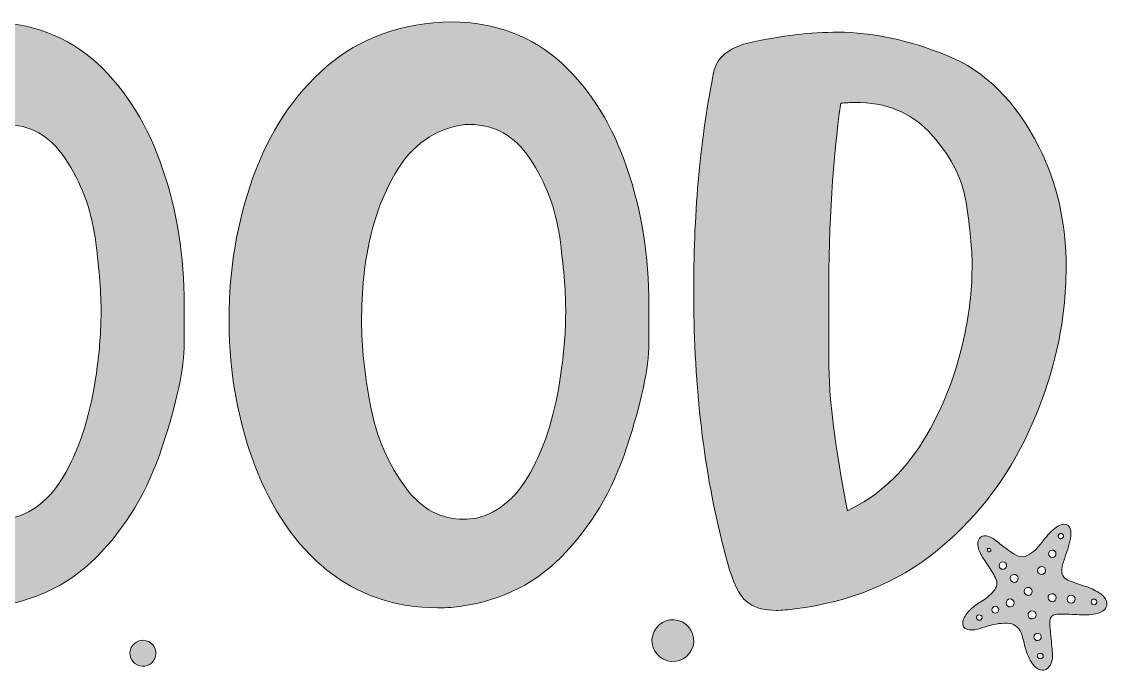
# Model space of a CAD drawing. Header units: inches. Extents: x 43 to 1037, y -884 to -197.
# Drawn here: x 539.8 to 927.8, y -434.2 to -202.7 of the extents above; entities that cross this region are included whole.
import ezdxf

# ---------------------------------------------------------------- set-up
doc = ezdxf.new("R2010")
doc.units = ezdxf.units.IN
doc.header["$MEASUREMENT"] = 0
doc.layers.add('Layer 1', color=7, linetype='Continuous')

# ---------------------------------------------------------------- blocks, each defined once
blk = doc.blocks.new('block 5')
at = {"layer": 'Layer 1', "true_color": 0xffffff}
h = blk.add_hatch(color=7, dxfattribs=at)
h.dxf.hatch_style = 2
edge = h.paths.add_edge_path()
edge.add_spline(control_points=[(522.44, -411.58), (507.26, -411.58), (494.08, -407.05), (482.89, -398.13), (471.71, -389.08), (463.19, -376.69), (457.2, -360.85), (451.21, -345.01), (448.14, -328.1), (448.01, -309.99), (448.01, -309.99), (448.01, -308.4), (448.01, -308.4), (448.01, -290.96), (450.81, -274.18), (456.53, -258.2), (462.26, -242.23), (470.91, -229.04), (482.76, -218.66), (494.61, -208.41), (509.52, -203.08), (527.49, -202.68), (543.21, -202.95), (556.25, -207.88), (566.77, -217.46), (577.16, -227.18), (584.88, -239.7), (590.07, -255.14), (595.26, -270.18), (597.79, -286.43), (597.79, -303.47), (597.79, -303.87), (597.79, -308.4), (597.79, -317.18), (597.79, -326.1), (595.13, -338.35), (589.94, -354.19), (584.74, -370.04), (576.89, -383.09), (566.37, -393.61), (555.85, -404.12), (542.81, -409.98), (527.23, -411.44), (525.63, -411.58), (524.03, -411.58), (522.44, -411.58)], knot_values=[0, 0, 0, 0, 1, 1, 1, 2, 2, 2, 3, 3, 3, 4, 4, 4, 5, 5, 5, 6, 6, 6, 7, 7, 7, 8, 8, 8, 9, 9, 9, 10, 10, 10, 11, 11, 11, 12, 12, 12, 13, 13, 13, 14, 14, 14, 15, 15, 15, 15], degree=3, periodic=1)
edge = h.paths.add_edge_path()
edge.add_spline(control_points=[(507.26, -256.74), (501.27, -266.99), (497.54, -279.24), (496.07, -293.62), (495.54, -298.94), (495.27, -304.27), (495.27, -309.46), (495.27, -318.38), (496.34, -328.36), (498.47, -339.68), (500.6, -350.87), (504.86, -360.72), (511.38, -369.24), (516.84, -376.43), (523.63, -380.02), (531.75, -380.02), (533.22, -380.02), (534.68, -379.89), (536.28, -379.62), (544.67, -377.63), (551.33, -371.63), (556.52, -361.52), (561.71, -351.4), (565.04, -339.42), (566.77, -325.44), (567.7, -318.65), (568.1, -311.86), (568.1, -305.2), (568.1, -298.28), (567.3, -289.62), (565.97, -279.5), (564.51, -269.38), (561.05, -260.06), (555.32, -251.41), (549.86, -243.29), (542.67, -239.3), (533.88, -239.3), (533.88, -239.3), (532.15, -239.3), (532.15, -239.3), (521.5, -240.76), (513.25, -246.49), (507.26, -256.74)], knot_values=[0, 0, 0, 0, 1, 1, 1, 2, 2, 2, 3, 3, 3, 4, 4, 4, 5, 5, 5, 6, 6, 6, 7, 7, 7, 8, 8, 8, 9, 9, 9, 10, 10, 10, 11, 11, 11, 12, 12, 12, 13, 13, 13, 14, 14, 14, 14], degree=3, periodic=1)
h = blk.add_hatch(color=7, dxfattribs=at)
h.dxf.hatch_style = 2
edge = h.paths.add_edge_path()
edge.add_spline(control_points=[(688.22, -411.58), (673.04, -411.58), (659.85, -407.05), (648.67, -398.13), (637.49, -389.08), (628.97, -376.69), (622.98, -360.85), (616.98, -345.01), (613.92, -328.1), (613.79, -309.99), (613.79, -309.99), (613.79, -308.4), (613.79, -308.4), (613.79, -290.96), (616.58, -274.18), (622.31, -258.2), (628.04, -242.23), (636.69, -229.04), (648.54, -218.66), (660.39, -208.41), (675.3, -203.08), (693.27, -202.68), (708.98, -202.95), (722.03, -207.88), (732.55, -217.46), (742.93, -227.18), (750.66, -239.7), (755.85, -255.14), (761.04, -270.18), (763.57, -286.43), (763.57, -303.47), (763.57, -303.87), (763.57, -308.4), (763.57, -317.18), (763.57, -326.1), (760.91, -338.35), (755.72, -354.19), (750.52, -370.04), (742.67, -383.09), (732.15, -393.61), (721.63, -404.12), (708.58, -409.98), (693.01, -411.44), (691.41, -411.58), (689.81, -411.58), (688.22, -411.58)], knot_values=[0, 0, 0, 0, 1, 1, 1, 2, 2, 2, 3, 3, 3, 4, 4, 4, 5, 5, 5, 6, 6, 6, 7, 7, 7, 8, 8, 8, 9, 9, 9, 10, 10, 10, 11, 11, 11, 12, 12, 12, 13, 13, 13, 14, 14, 14, 15, 15, 15, 15], degree=3, periodic=1)
edge = h.paths.add_edge_path()
edge.add_spline(control_points=[(673.04, -256.74), (667.05, -266.99), (663.32, -279.24), (661.85, -293.62), (661.32, -298.94), (661.05, -304.27), (661.05, -309.46), (661.05, -318.38), (662.12, -328.36), (664.25, -339.68), (666.38, -350.87), (670.64, -360.72), (677.16, -369.24), (682.62, -376.43), (689.41, -380.02), (697.53, -380.02), (699, -380.02), (700.46, -379.89), (702.06, -379.62), (710.45, -377.63), (717.11, -371.63), (722.3, -361.52), (727.49, -351.4), (730.82, -339.42), (732.55, -325.44), (733.48, -318.65), (733.88, -311.86), (733.88, -305.2), (733.88, -298.28), (733.08, -289.62), (731.75, -279.5), (730.29, -269.38), (726.83, -260.06), (721.1, -251.41), (715.64, -243.29), (708.45, -239.3), (699.66, -239.3), (699.66, -239.3), (697.93, -239.3), (697.93, -239.3), (687.28, -240.76), (679.03, -246.49), (673.04, -256.74)], knot_values=[0, 0, 0, 0, 1, 1, 1, 2, 2, 2, 3, 3, 3, 4, 4, 4, 5, 5, 5, 6, 6, 6, 7, 7, 7, 8, 8, 8, 9, 9, 9, 10, 10, 10, 11, 11, 11, 12, 12, 12, 13, 13, 13, 14, 14, 14, 14], degree=3, periodic=1)
h = blk.add_hatch(color=7, dxfattribs=at)
h.dxf.hatch_style = 2
edge = h.paths.add_edge_path()
edge.add_spline(control_points=[(808.99, -412.51), (805.13, -412.51), (801.8, -411.71), (799.27, -409.98), (796.61, -408.38), (794.35, -404.39), (792.35, -398), (784.63, -371.24), (780.37, -341.81), (779.7, -309.46), (779.57, -305.47), (779.57, -301.34), (779.57, -297.48), (779.57, -269.65), (781.96, -243.82), (786.89, -219.86), (787.55, -217.33), (789.15, -215.2), (791.55, -213.47), (793.95, -211.87), (796.61, -210.8), (799.4, -210.14), (810.72, -207.61), (821.24, -206.41), (831.09, -206.41), (843.34, -206.41), (856.25, -209.21), (869.83, -214.67), (883.55, -220.12), (894.46, -231.04), (902.72, -247.29), (909.24, -259.93), (912.44, -274.31), (912.44, -290.42), (912.44, -294.95), (912.17, -299.74), (911.64, -304.67), (909.91, -320.51), (905.25, -336.22), (897.66, -351.8), (890.07, -367.38), (879.42, -380.56), (865.84, -391.61), (852.13, -402.66), (835.48, -409.45), (815.65, -411.98), (813.25, -412.24), (810.99, -412.51), (808.99, -412.51)], knot_values=[0, 0, 0, 0, 1, 1, 1, 2, 2, 2, 3, 3, 3, 4, 4, 4, 5, 5, 5, 6, 6, 6, 7, 7, 7, 8, 8, 8, 9, 9, 9, 10, 10, 10, 11, 11, 11, 12, 12, 12, 13, 13, 13, 14, 14, 14, 15, 15, 15, 16, 16, 16, 16], degree=3, periodic=1)
edge = h.paths.add_edge_path()
edge.add_spline(control_points=[(827.76, -300.67), (827.76, -301.47), (827.76, -308.93), (827.76, -322.91), (827.76, -337.02), (830.03, -354.99), (834.42, -376.96), (845.2, -371.9), (854.26, -363.65), (861.45, -352.06), (868.5, -340.48), (873.56, -327.7), (876.36, -313.45), (878.09, -305.2), (878.89, -297.21), (878.89, -289.36), (878.89, -283.76), (878.22, -276.31), (876.76, -267.12), (875.29, -257.94), (870.77, -249.55), (863.31, -241.69), (856.79, -234.9), (848.13, -231.44), (837.08, -231.44), (835.35, -231.44), (833.75, -231.58), (832.02, -231.71), (829.23, -251.41), (827.76, -274.31), (827.76, -300.67)], knot_values=[0, 0, 0, 0, 1, 1, 1, 2, 2, 2, 3, 3, 3, 4, 4, 4, 5, 5, 5, 6, 6, 6, 7, 7, 7, 8, 8, 8, 9, 9, 9, 10, 10, 10, 10], degree=3, periodic=1)
at = {"layer": 'Layer 1', "lineweight": 0}
for points, knots in [([(522.44, -411.58), (507.26, -411.58), (494.08, -407.05), (482.89, -398.13), (471.71, -389.08), (463.19, -376.69), (457.2, -360.85), (451.21, -345.01), (448.14, -328.1), (448.01, -309.99), (448.01, -309.99), (448.01, -308.4), (448.01, -308.4), (448.01, -290.96), (450.81, -274.18), (456.53, -258.2), (462.26, -242.23), (470.91, -229.04), (482.76, -218.66), (494.61, -208.41), (509.52, -203.08), (527.49, -202.68), (543.21, -202.95), (556.25, -207.88), (566.77, -217.46), (577.16, -227.18), (584.88, -239.7), (590.07, -255.14), (595.26, -270.18), (597.79, -286.43), (597.79, -303.47), (597.79, -303.87), (597.79, -308.4), (597.79, -317.18), (597.79, -326.1), (595.13, -338.35), (589.94, -354.19), (584.74, -370.04), (576.89, -383.09), (566.37, -393.61), (555.85, -404.12), (542.81, -409.98), (527.23, -411.44), (525.63, -411.58), (524.03, -411.58), (522.44, -411.58)], [0, 0, 0, 0, 1, 1, 1, 2, 2, 2, 3, 3, 3, 4, 4, 4, 5, 5, 5, 6, 6, 6, 7, 7, 7, 8, 8, 8, 9, 9, 9, 10, 10, 10, 11, 11, 11, 12, 12, 12, 13, 13, 13, 14, 14, 14, 15, 15, 15, 15]), ([(688.22, -411.58), (673.04, -411.58), (659.85, -407.05), (648.67, -398.13), (637.49, -389.08), (628.97, -376.69), (622.98, -360.85), (616.98, -345.01), (613.92, -328.1), (613.79, -309.99), (613.79, -309.99), (613.79, -308.4), (613.79, -308.4), (613.79, -290.96), (616.58, -274.18), (622.31, -258.2), (628.04, -242.23), (636.69, -229.04), (648.54, -218.66), (660.39, -208.41), (675.3, -203.08), (693.27, -202.68), (708.98, -202.95), (722.03, -207.88), (732.55, -217.46), (742.93, -227.18), (750.66, -239.7), (755.85, -255.14), (761.04, -270.18), (763.57, -286.43), (763.57, -303.47), (763.57, -303.87), (763.57, -308.4), (763.57, -317.18), (763.57, -326.1), (760.91, -338.35), (755.72, -354.19), (750.52, -370.04), (742.67, -383.09), (732.15, -393.61), (721.63, -404.12), (708.58, -409.98), (693.01, -411.44), (691.41, -411.58), (689.81, -411.58), (688.22, -411.58)], [0, 0, 0, 0, 1, 1, 1, 2, 2, 2, 3, 3, 3, 4, 4, 4, 5, 5, 5, 6, 6, 6, 7, 7, 7, 8, 8, 8, 9, 9, 9, 10, 10, 10, 11, 11, 11, 12, 12, 12, 13, 13, 13, 14, 14, 14, 15, 15, 15, 15]), ([(808.99, -412.51), (805.13, -412.51), (801.8, -411.71), (799.27, -409.98), (796.61, -408.38), (794.35, -404.39), (792.35, -398), (784.63, -371.24), (780.37, -341.81), (779.7, -309.46), (779.57, -305.47), (779.57, -301.34), (779.57, -297.48), (779.57, -269.65), (781.96, -243.82), (786.89, -219.86), (787.55, -217.33), (789.15, -215.2), (791.55, -213.47), (793.95, -211.87), (796.61, -210.8), (799.4, -210.14), (810.72, -207.61), (821.24, -206.41), (831.09, -206.41), (843.34, -206.41), (856.25, -209.21), (869.83, -214.67), (883.55, -220.12), (894.46, -231.04), (902.72, -247.29), (909.24, -259.93), (912.44, -274.31), (912.44, -290.42), (912.44, -294.95), (912.17, -299.74), (911.64, -304.67), (909.91, -320.51), (905.25, -336.22), (897.66, -351.8), (890.07, -367.38), (879.42, -380.56), (865.84, -391.61), (852.13, -402.66), (835.48, -409.45), (815.65, -411.98), (813.25, -412.24), (810.99, -412.51), (808.99, -412.51)], [0, 0, 0, 0, 1, 1, 1, 2, 2, 2, 3, 3, 3, 4, 4, 4, 5, 5, 5, 6, 6, 6, 7, 7, 7, 8, 8, 8, 9, 9, 9, 10, 10, 10, 11, 11, 11, 12, 12, 12, 13, 13, 13, 14, 14, 14, 15, 15, 15, 16, 16, 16, 16]), ([(827.76, -300.67), (827.76, -301.47), (827.76, -308.93), (827.76, -322.91), (827.76, -337.02), (830.03, -354.99), (834.42, -376.96), (845.2, -371.9), (854.26, -363.65), (861.45, -352.06), (868.5, -340.48), (873.56, -327.7), (876.36, -313.45), (878.09, -305.2), (878.89, -297.21), (878.89, -289.36), (878.89, -283.76), (878.22, -276.31), (876.76, -267.12), (875.29, -257.94), (870.77, -249.55), (863.31, -241.69), (856.79, -234.9), (848.13, -231.44), (837.08, -231.44), (835.35, -231.44), (833.75, -231.58), (832.02, -231.71), (829.23, -251.41), (827.76, -274.31), (827.76, -300.67)], [0, 0, 0, 0, 1, 1, 1, 2, 2, 2, 3, 3, 3, 4, 4, 4, 5, 5, 5, 6, 6, 6, 7, 7, 7, 8, 8, 8, 9, 9, 9, 10, 10, 10, 10]), ([(507.26, -256.74), (501.27, -266.99), (497.54, -279.24), (496.07, -293.62), (495.54, -298.94), (495.27, -304.27), (495.27, -309.46), (495.27, -318.38), (496.34, -328.36), (498.47, -339.68), (500.6, -350.87), (504.86, -360.72), (511.38, -369.24), (516.84, -376.43), (523.63, -380.02), (531.75, -380.02), (533.22, -380.02), (534.68, -379.89), (536.28, -379.62), (544.67, -377.63), (551.33, -371.63), (556.52, -361.52), (561.71, -351.4), (565.04, -339.42), (566.77, -325.44), (567.7, -318.65), (568.1, -311.86), (568.1, -305.2), (568.1, -298.28), (567.3, -289.62), (565.97, -279.5), (564.51, -269.38), (561.05, -260.06), (555.32, -251.41), (549.86, -243.29), (542.67, -239.3), (533.88, -239.3), (533.88, -239.3), (532.15, -239.3), (532.15, -239.3), (521.5, -240.76), (513.25, -246.49), (507.26, -256.74)], [0, 0, 0, 0, 1, 1, 1, 2, 2, 2, 3, 3, 3, 4, 4, 4, 5, 5, 5, 6, 6, 6, 7, 7, 7, 8, 8, 8, 9, 9, 9, 10, 10, 10, 11, 11, 11, 12, 12, 12, 13, 13, 13, 14, 14, 14, 14]), ([(673.04, -256.74), (667.05, -266.99), (663.32, -279.24), (661.85, -293.62), (661.32, -298.94), (661.05, -304.27), (661.05, -309.46), (661.05, -318.38), (662.12, -328.36), (664.25, -339.68), (666.38, -350.87), (670.64, -360.72), (677.16, -369.24), (682.62, -376.43), (689.41, -380.02), (697.53, -380.02), (699, -380.02), (700.46, -379.89), (702.06, -379.62), (710.45, -377.63), (717.11, -371.63), (722.3, -361.52), (727.49, -351.4), (730.82, -339.42), (732.55, -325.44), (733.48, -318.65), (733.88, -311.86), (733.88, -305.2), (733.88, -298.28), (733.08, -289.62), (731.75, -279.5), (730.29, -269.38), (726.83, -260.06), (721.1, -251.41), (715.64, -243.29), (708.45, -239.3), (699.66, -239.3), (699.66, -239.3), (697.93, -239.3), (697.93, -239.3), (687.28, -240.76), (679.03, -246.49), (673.04, -256.74)], [0, 0, 0, 0, 1, 1, 1, 2, 2, 2, 3, 3, 3, 4, 4, 4, 5, 5, 5, 6, 6, 6, 7, 7, 7, 8, 8, 8, 9, 9, 9, 10, 10, 10, 11, 11, 11, 12, 12, 12, 13, 13, 13, 14, 14, 14, 14])]:
    blk.add_open_spline(points, degree=3, knots=knots, dxfattribs=at)
blk = doc.blocks.new('block 4')
at = {"layer": 'Layer 1'}
blk.add_blockref('block 5', (0, 0), dxfattribs=at)

msp = doc.modelspace()

# ---------------------------------------------------------------- hatches: boundary and pattern name
at = {"layer": 'Layer 1', "true_color": 0xffffff}
h = msp.add_hatch(color=7, dxfattribs=at)
h.dxf.hatch_style = 2
edge = h.paths.add_edge_path()
edge.add_spline(control_points=[(911.6, -381.78), (910.65, -381.81), (909.86, -382.22), (909.12, -382.75), (907.24, -384.1), (905.7, -385.77), (904.3, -387.59), (903.42, -388.74), (902.52, -389.91), (901.47, -390.9), (900.64, -391.7), (899.6, -392.3), (898.59, -392.91), (897.59, -393.51), (896.48, -393.54), (895.39, -393.13), (894.74, -392.89), (894.09, -392.62), (893.52, -392.25), (892.53, -391.61), (891.58, -390.9), (890.65, -390.19), (889.43, -389.27), (888.25, -388.31), (887.04, -387.38), (886.15, -386.71), (885.17, -386.17), (884.06, -385.97), (882.6, -385.7), (881.41, -386.41), (881.07, -387.85), (880.91, -388.5), (880.92, -389.23), (881.03, -389.89), (881.14, -390.56), (881.44, -391.21), (881.72, -391.84), (882.44, -393.5), (883.53, -394.94), (884.54, -396.43), (885.5, -397.86), (886.44, -399.32), (887.24, -400.85), (888.15, -402.57), (887.78, -404.24), (886.53, -405.66), (885.25, -407.12), (883.86, -408.47), (882.11, -409.39), (880.44, -410.26), (879.04, -411.51), (877.7, -412.76), (876.68, -413.89), (875.85, -415.06), (875.6, -416.56), (875.35, -418.05), (875.91, -419.01), (877.4, -419.33), (878.19, -419.5), (879.07, -419.54), (879.86, -419.39), (881.14, -419.15), (882.41, -418.76), (883.65, -418.34), (886.17, -417.48), (888.75, -417.03), (891.4, -417.07), (893.8, -417.1), (895.44, -418.34), (896.37, -420.52), (896.64, -421.16), (896.84, -421.83), (897.02, -422.49), (897.32, -423.56), (897.54, -424.65), (897.85, -425.71), (898.44, -427.78), (899.18, -429.79), (900.42, -431.58), (900.99, -432.41), (901.71, -433.01), (902.62, -433.42), (904.32, -434.19), (905.75, -433.76), (906.69, -432.13), (907.28, -431.09), (907.59, -429.94), (907.58, -428.75), (907.57, -427.65), (907.47, -426.54), (907.37, -425.44), (907.14, -422.96), (906.87, -420.48), (906.65, -417.99), (906.59, -417.38), (906.61, -416.75), (906.65, -416.13), (906.71, -414.93), (907.38, -414.19), (908.53, -413.97), (909.27, -413.83), (910.05, -413.78), (910.8, -413.8), (913.22, -413.87), (915.65, -414.01), (918.07, -414.08), (920.22, -414.14), (922.38, -414.07), (924.42, -413.3), (927.25, -412.24), (927.83, -409.82), (925.82, -407.56), (925.55, -407.26), (925.23, -406.97), (924.9, -406.73), (924.28, -406.29), (923.64, -405.88), (922.98, -405.49), (921.3, -404.49), (919.43, -403.97), (917.58, -403.37), (916.07, -402.88), (914.59, -402.3), (913.11, -401.71), (911.29, -400.99), (910.73, -399.52), (910.9, -397.69), (910.97, -397), (911.14, -396.32), (911.33, -395.66), (911.54, -394.93), (911.84, -394.23), (912.08, -393.5), (912.91, -391.01), (913.88, -388.55), (914.08, -385.89), (914.13, -385.14), (914.13, -384.36), (913.99, -383.62), (913.75, -382.37), (912.87, -381.76), (911.6, -381.78)], knot_values=[0, 0, 0, 0, 1, 1, 1, 2, 2, 2, 3, 3, 3, 4, 4, 4, 5, 5, 5, 6, 6, 6, 7, 7, 7, 8, 8, 8, 9, 9, 9, 10, 10, 10, 11, 11, 11, 12, 12, 12, 13, 13, 13, 14, 14, 14, 15, 15, 15, 16, 16, 16, 17, 17, 17, 18, 18, 18, 19, 19, 19, 20, 20, 20, 21, 21, 21, 22, 22, 22, 23, 23, 23, 24, 24, 24, 25, 25, 25, 26, 26, 26, 27, 27, 27, 28, 28, 28, 29, 29, 29, 30, 30, 30, 31, 31, 31, 32, 32, 32, 33, 33, 33, 34, 34, 34, 35, 35, 35, 36, 36, 36, 37, 37, 37, 38, 38, 38, 39, 39, 39, 40, 40, 40, 41, 41, 41, 42, 42, 42, 43, 43, 43, 44, 44, 44, 45, 45, 45, 46, 46, 46, 47, 47, 47, 47], degree=3, periodic=1)
edge = h.paths.add_edge_path()
edge.add_spline(control_points=[(882.18, -415.74), (881.79, -416.14), (881.14, -416.15), (880.73, -415.76), (880.39, -415.45), (880.34, -414.82), (880.62, -414.49), (880.96, -414.08), (881.63, -414.01), (882.09, -414.32), (882.52, -414.62), (882.56, -415.34), (882.18, -415.74)], knot_values=[0, 0, 0, 0, 1, 1, 1, 2, 2, 2, 3, 3, 3, 4, 4, 4, 4], degree=3, periodic=1)
edge = h.paths.add_edge_path()
edge.add_spline(control_points=[(904.04, -429.42), (903.63, -429.86), (902.87, -429.84), (902.41, -429.39), (902.06, -429.05), (902.06, -428.47), (902.4, -428.11), (902.84, -427.66), (903.6, -427.67), (904.03, -428.12), (904.35, -428.46), (904.36, -429.09), (904.04, -429.42)], knot_values=[0, 0, 0, 0, 1, 1, 1, 2, 2, 2, 3, 3, 3, 4, 4, 4, 4], degree=3, periodic=1)
edge = h.paths.add_edge_path()
edge.add_spline(control_points=[(888.05, -413.1), (887.59, -413.59), (886.82, -413.62), (886.33, -413.16), (885.84, -412.7), (885.81, -411.93), (886.27, -411.44), (886.73, -410.95), (887.5, -410.92), (887.99, -411.38), (888.48, -411.84), (888.51, -412.61), (888.05, -413.1)], knot_values=[0, 0, 0, 0, 1, 1, 1, 2, 2, 2, 3, 3, 3, 4, 4, 4, 4], degree=3, periodic=1)
edge = h.paths.add_edge_path()
edge.add_spline(control_points=[(903.21, -422.86), (902.72, -423.38), (901.89, -423.41), (901.37, -422.92), (900.84, -422.42), (900.82, -421.6), (901.31, -421.07), (901.8, -420.55), (902.63, -420.52), (903.15, -421.01), (903.68, -421.51), (903.7, -422.33), (903.21, -422.86)], knot_values=[0, 0, 0, 0, 1, 1, 1, 2, 2, 2, 3, 3, 3, 4, 4, 4, 4], degree=3, periodic=1)
edge = h.paths.add_edge_path()
edge.add_spline(control_points=[(891.5, -410.89), (890.92, -410.35), (890.89, -409.45), (891.44, -408.87), (891.98, -408.29), (892.89, -408.26), (893.46, -408.81), (894.04, -409.35), (894.07, -410.25), (893.53, -410.83), (892.98, -411.41), (892.08, -411.44), (891.5, -410.89)], knot_values=[0, 0, 0, 0, 1, 1, 1, 2, 2, 2, 3, 3, 3, 4, 4, 4, 4], degree=3, periodic=1)
edge = h.paths.add_edge_path()
edge.add_spline(control_points=[(901.34, -415.1), (900.8, -415.67), (899.89, -415.7), (899.31, -415.16), (898.74, -414.62), (898.71, -413.71), (899.25, -413.13), (899.79, -412.56), (900.7, -412.53), (901.28, -413.07), (901.85, -413.61), (901.88, -414.52), (901.34, -415.1)], knot_values=[0, 0, 0, 0, 1, 1, 1, 2, 2, 2, 3, 3, 3, 4, 4, 4, 4], degree=3, periodic=1)
edge = h.paths.add_edge_path()
edge.add_spline(control_points=[(884.49, -391.43), (884.34, -391.2), (884.39, -390.83), (884.32, -390.34), (884.81, -390.43), (885.18, -390.4), (885.4, -390.56), (885.7, -390.79), (885.7, -391.18), (885.39, -391.46), (885.1, -391.72), (884.71, -391.75), (884.49, -391.43)], knot_values=[0, 0, 0, 0, 1, 1, 1, 2, 2, 2, 3, 3, 3, 4, 4, 4, 4], degree=3, periodic=1)
edge = h.paths.add_edge_path()
edge.add_spline(control_points=[(899.92, -406.72), (899.38, -407.29), (898.47, -407.32), (897.89, -406.78), (897.32, -406.24), (897.29, -405.33), (897.83, -404.75), (898.37, -404.18), (899.28, -404.15), (899.85, -404.69), (900.43, -405.23), (900.46, -406.14), (899.92, -406.72)], knot_values=[0, 0, 0, 0, 1, 1, 1, 2, 2, 2, 3, 3, 3, 4, 4, 4, 4], degree=3, periodic=1)
edge = h.paths.add_edge_path()
edge.add_spline(control_points=[(894.97, -402.06), (894.42, -402.64), (893.52, -402.67), (892.94, -402.13), (892.36, -401.59), (892.34, -400.68), (892.88, -400.1), (893.42, -399.53), (894.33, -399.5), (894.9, -400.04), (895.48, -400.58), (895.51, -401.49), (894.97, -402.06)], knot_values=[0, 0, 0, 0, 1, 1, 1, 2, 2, 2, 3, 3, 3, 4, 4, 4, 4], degree=3, periodic=1)
edge = h.paths.add_edge_path()
edge.add_spline(control_points=[(890.86, -397.43), (890.35, -397.97), (889.5, -398), (888.96, -397.49), (888.43, -396.98), (888.4, -396.14), (888.9, -395.6), (889.41, -395.06), (890.26, -395.03), (890.8, -395.54), (891.34, -396.04), (891.36, -396.89), (890.86, -397.43)], knot_values=[0, 0, 0, 0, 1, 1, 1, 2, 2, 2, 3, 3, 3, 4, 4, 4, 4], degree=3, periodic=1)
edge = h.paths.add_edge_path()
edge.add_spline(control_points=[(908.48, -408.96), (907.94, -409.53), (907.03, -409.56), (906.45, -409.02), (905.88, -408.48), (905.85, -407.57), (906.39, -407), (906.93, -406.42), (907.84, -406.39), (908.42, -406.93), (908.99, -407.47), (909.02, -408.38), (908.48, -408.96)], knot_values=[0, 0, 0, 0, 1, 1, 1, 2, 2, 2, 3, 3, 3, 4, 4, 4, 4], degree=3, periodic=1)
edge = h.paths.add_edge_path()
edge.add_spline(control_points=[(915.29, -409.47), (914.75, -410.05), (913.84, -410.07), (913.26, -409.53), (912.69, -408.99), (912.66, -408.08), (913.2, -407.51), (913.74, -406.93), (914.65, -406.9), (915.22, -407.44), (915.8, -407.99), (915.83, -408.89), (915.29, -409.47)], knot_values=[0, 0, 0, 0, 1, 1, 1, 2, 2, 2, 3, 3, 3, 4, 4, 4, 4], degree=3, periodic=1)
edge = h.paths.add_edge_path()
edge.add_spline(control_points=[(904.75, -399.27), (904.21, -399.85), (903.3, -399.87), (902.73, -399.33), (902.15, -398.79), (902.12, -397.88), (902.66, -397.31), (903.2, -396.73), (904.11, -396.7), (904.69, -397.24), (905.26, -397.79), (905.29, -398.69), (904.75, -399.27)], knot_values=[0, 0, 0, 0, 1, 1, 1, 2, 2, 2, 3, 3, 3, 4, 4, 4, 4], degree=3, periodic=1)
edge = h.paths.add_edge_path()
edge.add_spline(control_points=[(921.66, -408.78), (921.98, -408.41), (922.58, -408.34), (922.97, -408.63), (923.43, -408.98), (923.53, -409.64), (923.2, -410.1), (922.89, -410.54), (922.16, -410.62), (921.74, -410.26), (921.32, -409.89), (921.28, -409.21), (921.66, -408.78)], knot_values=[0, 0, 0, 0, 1, 1, 1, 2, 2, 2, 3, 3, 3, 4, 4, 4, 4], degree=3, periodic=1)
edge = h.paths.add_edge_path()
edge.add_spline(control_points=[(908.47, -393.24), (907.96, -393.78), (907.11, -393.81), (906.57, -393.3), (906.04, -392.8), (906.01, -391.95), (906.51, -391.41), (907.02, -390.87), (907.87, -390.85), (908.41, -391.35), (908.94, -391.86), (908.97, -392.71), (908.47, -393.24)], knot_values=[0, 0, 0, 0, 1, 1, 1, 2, 2, 2, 3, 3, 3, 4, 4, 4, 4], degree=3, periodic=1)
edge = h.paths.add_edge_path()
edge.add_spline(control_points=[(911.3, -386.56), (911.01, -386.97), (910.48, -387.08), (910.06, -386.81), (909.56, -386.49), (909.46, -385.85), (909.83, -385.41), (910.15, -385.04), (910.7, -384.99), (911.09, -385.3), (911.5, -385.62), (911.59, -386.15), (911.3, -386.56)], knot_values=[0, 0, 0, 0, 1, 1, 1, 2, 2, 2, 3, 3, 3, 4, 4, 4, 4], degree=3, periodic=1)
h = msp.add_hatch(color=7, dxfattribs=at)
h.dxf.hatch_style = 2
edge = h.paths.add_edge_path()
edge.add_spline(control_points=[(774.04, -416.07), (778.02, -417.14), (780.38, -421.22), (779.31, -425.2), (778.25, -429.17), (774.16, -431.53), (770.19, -430.47), (766.21, -429.4), (763.85, -425.32), (764.92, -421.34), (765.98, -417.37), (770.07, -415.01), (774.04, -416.07)], knot_values=[0, 0, 0, 0, 1, 1, 1, 2, 2, 2, 3, 3, 3, 4, 4, 4, 4], degree=3, periodic=1)
h = msp.add_hatch(color=7, dxfattribs=at)
h.dxf.hatch_style = 2
edge = h.paths.add_edge_path()
edge.add_spline(control_points=[(584.23, -423.32), (586.69, -423.98), (588.16, -426.51), (587.5, -428.97), (586.84, -431.44), (584.3, -432.9), (581.84, -432.24), (579.37, -431.58), (577.91, -429.05), (578.57, -426.58), (579.23, -424.12), (581.76, -422.66), (584.23, -423.32)], knot_values=[0, 0, 0, 0, 1, 1, 1, 2, 2, 2, 3, 3, 3, 4, 4, 4, 4], degree=3, periodic=1)

# ---------------------------------------------------------------- linework, layer by layer
at = {"layer": 'Layer 1', "lineweight": 0}
for points, knots in [([(911.6, -381.78), (910.65, -381.81), (909.86, -382.22), (909.12, -382.75), (907.24, -384.1), (905.7, -385.77), (904.3, -387.59), (903.42, -388.74), (902.52, -389.91), (901.47, -390.9), (900.64, -391.7), (899.6, -392.3), (898.59, -392.91), (897.59, -393.51), (896.48, -393.54), (895.39, -393.13), (894.74, -392.89), (894.09, -392.62), (893.52, -392.25), (892.53, -391.61), (891.58, -390.9), (890.65, -390.19), (889.43, -389.27), (888.25, -388.31), (887.04, -387.38), (886.15, -386.71), (885.17, -386.17), (884.06, -385.97), (882.6, -385.7), (881.41, -386.41), (881.07, -387.85), (880.91, -388.5), (880.92, -389.23), (881.03, -389.89), (881.14, -390.56), (881.44, -391.21), (881.72, -391.84), (882.44, -393.5), (883.53, -394.94), (884.54, -396.43), (885.5, -397.86), (886.44, -399.32), (887.24, -400.85), (888.15, -402.57), (887.78, -404.24), (886.53, -405.66), (885.25, -407.12), (883.86, -408.47), (882.11, -409.39), (880.44, -410.26), (879.04, -411.51), (877.7, -412.76), (876.68, -413.89), (875.85, -415.06), (875.6, -416.56), (875.35, -418.05), (875.91, -419.01), (877.4, -419.33), (878.19, -419.5), (879.07, -419.54), (879.86, -419.39), (881.14, -419.15), (882.41, -418.76), (883.65, -418.34), (886.17, -417.48), (888.75, -417.03), (891.4, -417.07), (893.8, -417.1), (895.44, -418.34), (896.37, -420.52), (896.64, -421.16), (896.84, -421.83), (897.02, -422.49), (897.32, -423.56), (897.54, -424.65), (897.85, -425.71), (898.44, -427.78), (899.18, -429.79), (900.42, -431.58), (900.99, -432.41), (901.71, -433.01), (902.62, -433.42), (904.32, -434.19), (905.75, -433.76), (906.69, -432.13), (907.28, -431.09), (907.59, -429.94), (907.58, -428.75), (907.57, -427.65), (907.47, -426.54), (907.37, -425.44), (907.14, -422.96), (906.87, -420.48), (906.65, -417.99), (906.59, -417.38), (906.61, -416.75), (906.65, -416.13), (906.71, -414.93), (907.38, -414.19), (908.53, -413.97), (909.27, -413.83), (910.05, -413.78), (910.8, -413.8), (913.22, -413.87), (915.65, -414.01), (918.07, -414.08), (920.22, -414.14), (922.38, -414.07), (924.42, -413.3), (927.25, -412.24), (927.83, -409.82), (925.82, -407.56), (925.55, -407.26), (925.23, -406.97), (924.9, -406.73), (924.28, -406.29), (923.64, -405.88), (922.98, -405.49), (921.3, -404.49), (919.43, -403.97), (917.58, -403.37), (916.07, -402.88), (914.59, -402.3), (913.11, -401.71), (911.29, -400.99), (910.73, -399.52), (910.9, -397.69), (910.97, -397), (911.14, -396.32), (911.33, -395.66), (911.54, -394.93), (911.84, -394.23), (912.08, -393.5), (912.91, -391.01), (913.88, -388.55), (914.08, -385.89), (914.13, -385.14), (914.13, -384.36), (913.99, -383.62), (913.75, -382.37), (912.87, -381.76), (911.6, -381.78)], [0, 0, 0, 0, 1, 1, 1, 2, 2, 2, 3, 3, 3, 4, 4, 4, 5, 5, 5, 6, 6, 6, 7, 7, 7, 8, 8, 8, 9, 9, 9, 10, 10, 10, 11, 11, 11, 12, 12, 12, 13, 13, 13, 14, 14, 14, 15, 15, 15, 16, 16, 16, 17, 17, 17, 18, 18, 18, 19, 19, 19, 20, 20, 20, 21, 21, 21, 22, 22, 22, 23, 23, 23, 24, 24, 24, 25, 25, 25, 26, 26, 26, 27, 27, 27, 28, 28, 28, 29, 29, 29, 30, 30, 30, 31, 31, 31, 32, 32, 32, 33, 33, 33, 34, 34, 34, 35, 35, 35, 36, 36, 36, 37, 37, 37, 38, 38, 38, 39, 39, 39, 40, 40, 40, 41, 41, 41, 42, 42, 42, 43, 43, 43, 44, 44, 44, 45, 45, 45, 46, 46, 46, 47, 47, 47, 47]), ([(911.3, -386.56), (911.01, -386.97), (910.48, -387.08), (910.06, -386.81), (909.56, -386.49), (909.46, -385.85), (909.83, -385.41), (910.15, -385.04), (910.7, -384.99), (911.09, -385.3), (911.5, -385.62), (911.59, -386.15), (911.3, -386.56)], [0, 0, 0, 0, 1, 1, 1, 2, 2, 2, 3, 3, 3, 4, 4, 4, 4]), ([(884.49, -391.43), (884.34, -391.2), (884.39, -390.83), (884.32, -390.34), (884.81, -390.43), (885.18, -390.4), (885.4, -390.56), (885.7, -390.79), (885.7, -391.18), (885.39, -391.46), (885.1, -391.72), (884.71, -391.75), (884.49, -391.43)], [0, 0, 0, 0, 1, 1, 1, 2, 2, 2, 3, 3, 3, 4, 4, 4, 4]), ([(908.47, -393.24), (907.96, -393.78), (907.11, -393.81), (906.57, -393.3), (906.04, -392.8), (906.01, -391.95), (906.51, -391.41), (907.02, -390.87), (907.87, -390.85), (908.41, -391.35), (908.94, -391.86), (908.97, -392.71), (908.47, -393.24)], [0, 0, 0, 0, 1, 1, 1, 2, 2, 2, 3, 3, 3, 4, 4, 4, 4]), ([(890.86, -397.43), (890.35, -397.97), (889.5, -398), (888.96, -397.49), (888.43, -396.98), (888.4, -396.14), (888.9, -395.6), (889.41, -395.06), (890.26, -395.03), (890.8, -395.54), (891.34, -396.04), (891.36, -396.89), (890.86, -397.43)], [0, 0, 0, 0, 1, 1, 1, 2, 2, 2, 3, 3, 3, 4, 4, 4, 4]), ([(894.97, -402.06), (894.42, -402.64), (893.52, -402.67), (892.94, -402.13), (892.36, -401.59), (892.34, -400.68), (892.88, -400.1), (893.42, -399.53), (894.33, -399.5), (894.9, -400.04), (895.48, -400.58), (895.51, -401.49), (894.97, -402.06)], [0, 0, 0, 0, 1, 1, 1, 2, 2, 2, 3, 3, 3, 4, 4, 4, 4]), ([(904.75, -399.27), (904.21, -399.85), (903.3, -399.87), (902.73, -399.33), (902.15, -398.79), (902.12, -397.88), (902.66, -397.31), (903.2, -396.73), (904.11, -396.7), (904.69, -397.24), (905.26, -397.79), (905.29, -398.69), (904.75, -399.27)], [0, 0, 0, 0, 1, 1, 1, 2, 2, 2, 3, 3, 3, 4, 4, 4, 4]), ([(899.92, -406.72), (899.38, -407.29), (898.47, -407.32), (897.89, -406.78), (897.32, -406.24), (897.29, -405.33), (897.83, -404.75), (898.37, -404.18), (899.28, -404.15), (899.85, -404.69), (900.43, -405.23), (900.46, -406.14), (899.92, -406.72)], [0, 0, 0, 0, 1, 1, 1, 2, 2, 2, 3, 3, 3, 4, 4, 4, 4]), ([(908.48, -408.96), (907.94, -409.53), (907.03, -409.56), (906.45, -409.02), (905.88, -408.48), (905.85, -407.57), (906.39, -407), (906.93, -406.42), (907.84, -406.39), (908.42, -406.93), (908.99, -407.47), (909.02, -408.38), (908.48, -408.96)], [0, 0, 0, 0, 1, 1, 1, 2, 2, 2, 3, 3, 3, 4, 4, 4, 4]), ([(915.29, -409.47), (914.75, -410.05), (913.84, -410.07), (913.26, -409.53), (912.69, -408.99), (912.66, -408.08), (913.2, -407.51), (913.74, -406.93), (914.65, -406.9), (915.22, -407.44), (915.8, -407.99), (915.83, -408.89), (915.29, -409.47)], [0, 0, 0, 0, 1, 1, 1, 2, 2, 2, 3, 3, 3, 4, 4, 4, 4]), ([(888.05, -413.1), (887.59, -413.59), (886.82, -413.62), (886.33, -413.16), (885.84, -412.7), (885.81, -411.93), (886.27, -411.44), (886.73, -410.95), (887.5, -410.92), (887.99, -411.38), (888.48, -411.84), (888.51, -412.61), (888.05, -413.1)], [0, 0, 0, 0, 1, 1, 1, 2, 2, 2, 3, 3, 3, 4, 4, 4, 4]), ([(891.5, -410.89), (890.92, -410.35), (890.89, -409.45), (891.44, -408.87), (891.98, -408.29), (892.89, -408.26), (893.46, -408.81), (894.04, -409.35), (894.07, -410.25), (893.53, -410.83), (892.98, -411.41), (892.08, -411.44), (891.5, -410.89)], [0, 0, 0, 0, 1, 1, 1, 2, 2, 2, 3, 3, 3, 4, 4, 4, 4]), ([(921.66, -408.78), (921.98, -408.41), (922.58, -408.34), (922.97, -408.63), (923.43, -408.98), (923.53, -409.64), (923.2, -410.1), (922.89, -410.54), (922.16, -410.62), (921.74, -410.26), (921.32, -409.89), (921.28, -409.21), (921.66, -408.78)], [0, 0, 0, 0, 1, 1, 1, 2, 2, 2, 3, 3, 3, 4, 4, 4, 4]), ([(774.04, -416.07), (778.02, -417.14), (780.38, -421.22), (779.31, -425.2), (778.25, -429.17), (774.16, -431.53), (770.19, -430.47), (766.21, -429.4), (763.85, -425.32), (764.92, -421.34), (765.98, -417.37), (770.07, -415.01), (774.04, -416.07)], [0, 0, 0, 0, 1, 1, 1, 2, 2, 2, 3, 3, 3, 4, 4, 4, 4]), ([(882.18, -415.74), (881.79, -416.14), (881.14, -416.15), (880.73, -415.76), (880.39, -415.45), (880.34, -414.82), (880.62, -414.49), (880.96, -414.08), (881.63, -414.01), (882.09, -414.32), (882.52, -414.62), (882.56, -415.34), (882.18, -415.74)], [0, 0, 0, 0, 1, 1, 1, 2, 2, 2, 3, 3, 3, 4, 4, 4, 4]), ([(901.34, -415.1), (900.8, -415.67), (899.89, -415.7), (899.31, -415.16), (898.74, -414.62), (898.71, -413.71), (899.25, -413.13), (899.79, -412.56), (900.7, -412.53), (901.28, -413.07), (901.85, -413.61), (901.88, -414.52), (901.34, -415.1)], [0, 0, 0, 0, 1, 1, 1, 2, 2, 2, 3, 3, 3, 4, 4, 4, 4]), ([(584.23, -423.32), (586.69, -423.98), (588.16, -426.51), (587.5, -428.97), (586.84, -431.44), (584.3, -432.9), (581.84, -432.24), (579.37, -431.58), (577.91, -429.05), (578.57, -426.58), (579.23, -424.12), (581.76, -422.66), (584.23, -423.32)], [0, 0, 0, 0, 1, 1, 1, 2, 2, 2, 3, 3, 3, 4, 4, 4, 4]), ([(903.21, -422.86), (902.72, -423.38), (901.89, -423.41), (901.37, -422.92), (900.84, -422.42), (900.82, -421.6), (901.31, -421.07), (901.8, -420.55), (902.63, -420.52), (903.15, -421.01), (903.68, -421.51), (903.7, -422.33), (903.21, -422.86)], [0, 0, 0, 0, 1, 1, 1, 2, 2, 2, 3, 3, 3, 4, 4, 4, 4]), ([(904.04, -429.42), (903.63, -429.86), (902.87, -429.84), (902.41, -429.39), (902.06, -429.05), (902.06, -428.47), (902.4, -428.11), (902.84, -427.66), (903.6, -427.67), (904.03, -428.12), (904.35, -428.46), (904.36, -429.09), (904.04, -429.42)], [0, 0, 0, 0, 1, 1, 1, 2, 2, 2, 3, 3, 3, 4, 4, 4, 4])]:
    msp.add_open_spline(points, degree=3, knots=knots, dxfattribs=at)

# ---------------------------------------------------------------- block references
at = {"layer": 'Layer 1'}
msp.add_blockref('block 4', (0, 0), dxfattribs=at)

doc.saveas('drawing.dxf')
